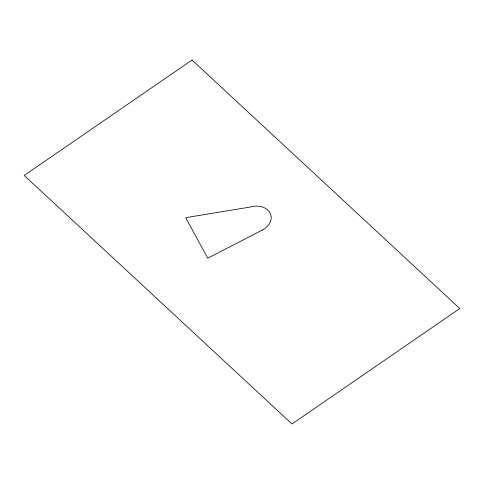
<?xml version="1.0" encoding="UTF-8"?>
<svg xmlns="http://www.w3.org/2000/svg" width="484" height="484" viewBox="0 0 484 484"><rect width="100%" height="100%" fill="white"/><g stroke="black" fill="none" stroke-linecap="round" stroke-linejoin="round"><path stroke-width="0.73" d="M192.027 60.034L24.2 175.456L291.967 423.966L459.8 308.544L192.027 60.034M262.649 229.888L207.793 258.19L185.668 217.679L249.901 207.098A16.994 12.941 -13.2 0 1 269.939 212.791A16.994 12.941 -13.2 0 1 262.649 229.888"/></g></svg>
